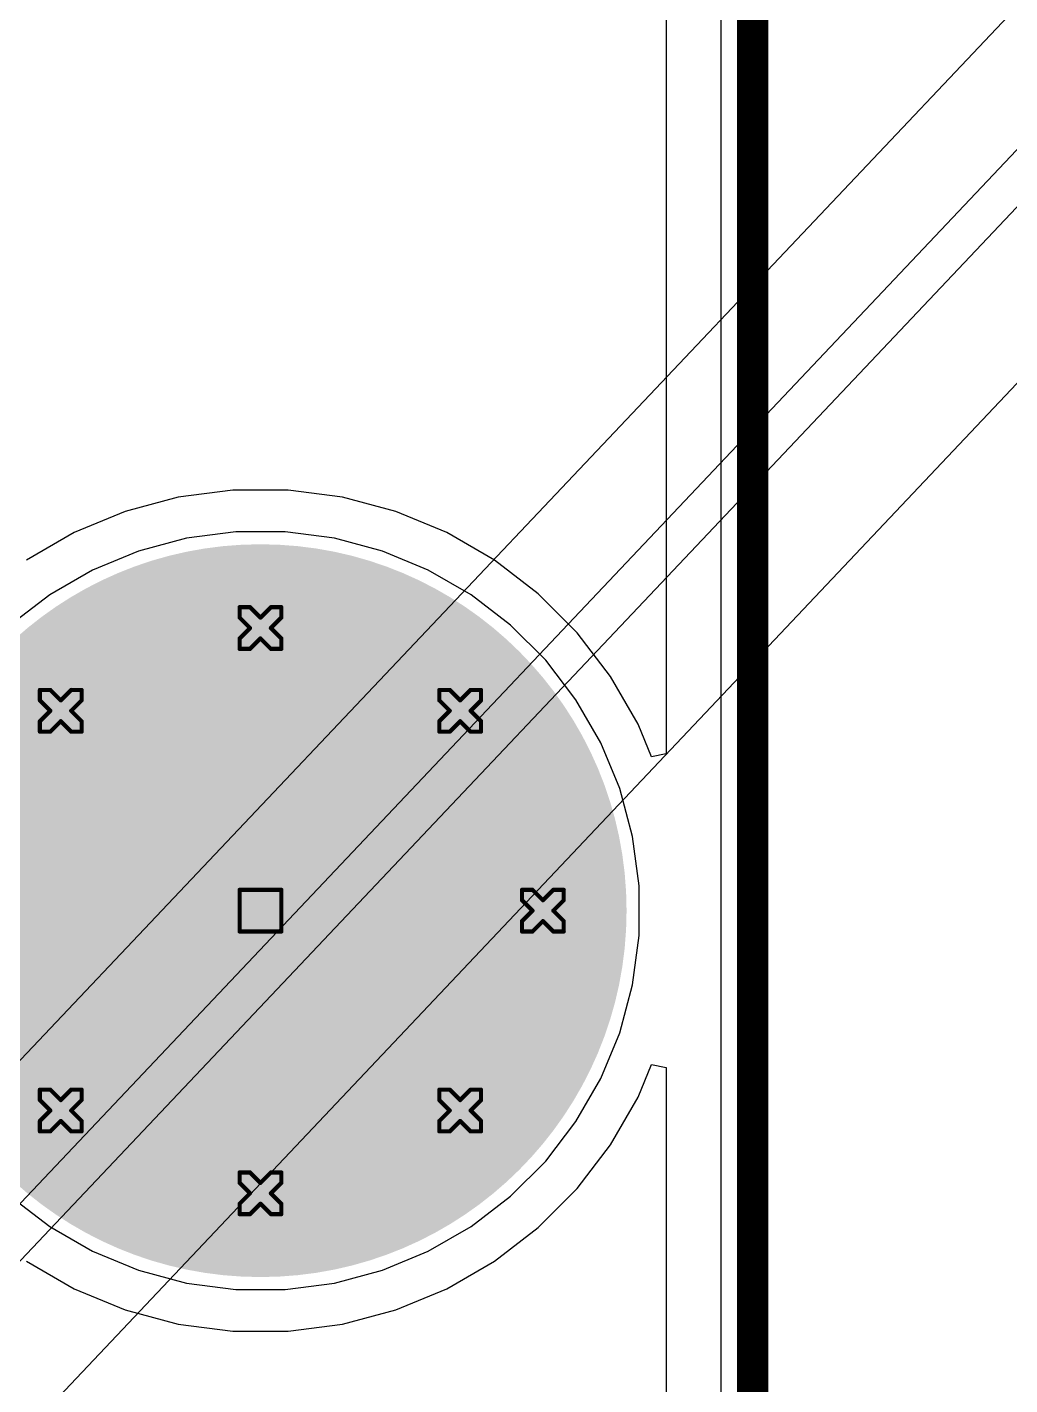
# Model space of a CAD drawing. Header units: inches. Extents: x 0 to 5379, y 0 to 5429.
# Drawn here: x 341.16 to 353.13, y 104.23 to 120.76 of the extents above; entities that cross this region are included whole.
import ezdxf

# ---------------------------------------------------------------- set-up
doc = ezdxf.new("R2010")
doc.units = ezdxf.units.IN
for name, color, linetype in [('Board Outline', 216, 'Continuous'), ('Bottom Layer', 5, 'Continuous'), ('Bottom Solder', 6, 'Continuous'), ('Drill Drawing', 1, 'Continuous'), ('GND01', 16, 'Continuous'), ('GND02', 76, 'Continuous'), ('Multi-Layer', 9, 'Continuous'), ('Pad Holes', 156, 'Continuous'), ('PWR', 156, 'Continuous'), ('SIG 01', 90, 'Continuous'), ('Top Layer', 1, 'Continuous'), ('Top Solder', 216, 'Continuous'), ('Via Holes', 16, 'Continuous')]:
    doc.layers.add(name, color=color, linetype=linetype)

# ---------------------------------------------------------------- blocks, each defined once
blk = doc.blocks.new('13_WQFN_HR__3_2__149')
at = {"layer": 'Top Solder'}
for p in [(-0.423, 1.047), (1.31, 1.075), (1.302, -1.253), (-0.423, -1.678)]:
    blk.add_line(p, (5373.4, -5085.409), dxfattribs=at)

msp = doc.modelspace()

# ---------------------------------------------------------------- hatches: boundary and pattern name
at = {"layer": 'Bottom Layer'}
h = msp.add_hatch(color=5, dxfattribs=at)
edge = h.paths.add_edge_path()
edge.add_arc((344, 110), 4.36, 0, 360)
h = msp.add_hatch(color=5, dxfattribs=at)
edge = h.paths.add_edge_path()
edge.add_arc((344, 113.442), 0.3, 0, 360)
h = msp.add_hatch(color=5, dxfattribs=at)
edge = h.paths.add_edge_path()
edge.add_arc((341.566, 112.434), 0.3, 0, 360)
h = msp.add_hatch(color=5, dxfattribs=at)
edge = h.paths.add_edge_path()
edge.add_arc((346.434, 112.434), 0.3, 0, 360)
h = msp.add_hatch(color=5, dxfattribs=at)
edge = h.paths.add_edge_path()
edge.add_arc((347.442, 110), 0.3, 0, 360)
h = msp.add_hatch(color=5, dxfattribs=at)
edge = h.paths.add_edge_path()
edge.add_arc((341.566, 107.566), 0.3, 0, 360)
h = msp.add_hatch(color=5, dxfattribs=at)
edge = h.paths.add_edge_path()
edge.add_arc((346.434, 107.566), 0.3, 0, 360)
h = msp.add_hatch(color=5, dxfattribs=at)
edge = h.paths.add_edge_path()
edge.add_arc((344, 106.558), 0.3, 0, 360)
at = {"layer": 'Bottom Solder'}
h = msp.add_hatch(color=6, dxfattribs=at)
edge = h.paths.add_edge_path()
edge.add_arc((344, 110), 4.462, 0, 360)
h = msp.add_hatch(color=6, dxfattribs=at)
edge = h.paths.add_edge_path()
edge.add_arc((344, 113.442), 0.402, 0, 360)
h = msp.add_hatch(color=6, dxfattribs=at)
edge = h.paths.add_edge_path()
edge.add_arc((341.566, 112.434), 0.402, 0, 360)
h = msp.add_hatch(color=6, dxfattribs=at)
edge = h.paths.add_edge_path()
edge.add_arc((346.434, 112.434), 0.402, 0, 360)
h = msp.add_hatch(color=6, dxfattribs=at)
edge = h.paths.add_edge_path()
edge.add_arc((347.442, 110), 0.402, 0, 360)
h = msp.add_hatch(color=6, dxfattribs=at)
edge = h.paths.add_edge_path()
edge.add_arc((341.566, 107.566), 0.402, 0, 360)
h = msp.add_hatch(color=6, dxfattribs=at)
edge = h.paths.add_edge_path()
edge.add_arc((346.434, 107.566), 0.402, 0, 360)
h = msp.add_hatch(color=6, dxfattribs=at)
edge = h.paths.add_edge_path()
edge.add_arc((344, 106.558), 0.402, 0, 360)
at = {"layer": 'GND01'}
h = msp.add_hatch(color=16, dxfattribs=at)
edge = h.paths.add_edge_path()
edge.add_arc((344, 110), 4.36, 0, 360)
h = msp.add_hatch(color=16, dxfattribs=at)
edge = h.paths.add_edge_path()
edge.add_arc((344, 113.442), 0.3, 0, 360)
h = msp.add_hatch(color=16, dxfattribs=at)
edge = h.paths.add_edge_path()
edge.add_arc((341.566, 112.434), 0.3, 0, 360)
h = msp.add_hatch(color=16, dxfattribs=at)
edge = h.paths.add_edge_path()
edge.add_arc((346.434, 112.434), 0.3, 0, 360)
h = msp.add_hatch(color=16, dxfattribs=at)
edge = h.paths.add_edge_path()
edge.add_arc((347.442, 110), 0.3, 0, 360)
h = msp.add_hatch(color=16, dxfattribs=at)
edge = h.paths.add_edge_path()
edge.add_arc((341.566, 107.566), 0.3, 0, 360)
h = msp.add_hatch(color=16, dxfattribs=at)
edge = h.paths.add_edge_path()
edge.add_arc((346.434, 107.566), 0.3, 0, 360)
h = msp.add_hatch(color=16, dxfattribs=at)
edge = h.paths.add_edge_path()
edge.add_arc((344, 106.558), 0.3, 0, 360)
at = {"layer": 'GND02'}
h = msp.add_hatch(color=76, dxfattribs=at)
edge = h.paths.add_edge_path()
edge.add_arc((344, 110), 4.36, 0, 360)
h = msp.add_hatch(color=76, dxfattribs=at)
edge = h.paths.add_edge_path()
edge.add_arc((344, 113.442), 0.3, 0, 360)
h = msp.add_hatch(color=76, dxfattribs=at)
edge = h.paths.add_edge_path()
edge.add_arc((341.566, 112.434), 0.3, 0, 360)
h = msp.add_hatch(color=76, dxfattribs=at)
edge = h.paths.add_edge_path()
edge.add_arc((346.434, 112.434), 0.3, 0, 360)
h = msp.add_hatch(color=76, dxfattribs=at)
edge = h.paths.add_edge_path()
edge.add_arc((347.442, 110), 0.3, 0, 360)
h = msp.add_hatch(color=76, dxfattribs=at)
edge = h.paths.add_edge_path()
edge.add_arc((341.566, 107.566), 0.3, 0, 360)
h = msp.add_hatch(color=76, dxfattribs=at)
edge = h.paths.add_edge_path()
edge.add_arc((346.434, 107.566), 0.3, 0, 360)
h = msp.add_hatch(color=76, dxfattribs=at)
edge = h.paths.add_edge_path()
edge.add_arc((344, 106.558), 0.3, 0, 360)
at = {"layer": 'Multi-Layer'}
h = msp.add_hatch(color=9, dxfattribs=at)
edge = h.paths.add_edge_path()
edge.add_arc((344, 110), 4.36, 0, 360)
at = {"layer": 'Pad Holes'}
h = msp.add_hatch(color=7, dxfattribs=at)
edge = h.paths.add_edge_path()
edge.add_arc((344, 110), 2.5, 0, 360)
at = {"layer": 'PWR'}
h = msp.add_hatch(color=156, dxfattribs=at)
edge = h.paths.add_edge_path()
edge.add_arc((344, 110), 4.36, 0, 360)
h = msp.add_hatch(color=156, dxfattribs=at)
edge = h.paths.add_edge_path()
edge.add_arc((344, 113.442), 0.3, 0, 360)
h = msp.add_hatch(color=156, dxfattribs=at)
edge = h.paths.add_edge_path()
edge.add_arc((341.566, 112.434), 0.3, 0, 360)
h = msp.add_hatch(color=156, dxfattribs=at)
edge = h.paths.add_edge_path()
edge.add_arc((346.434, 112.434), 0.3, 0, 360)
h = msp.add_hatch(color=156, dxfattribs=at)
edge = h.paths.add_edge_path()
edge.add_arc((347.442, 110), 0.3, 0, 360)
h = msp.add_hatch(color=156, dxfattribs=at)
edge = h.paths.add_edge_path()
edge.add_arc((341.566, 107.566), 0.3, 0, 360)
h = msp.add_hatch(color=156, dxfattribs=at)
edge = h.paths.add_edge_path()
edge.add_arc((346.434, 107.566), 0.3, 0, 360)
h = msp.add_hatch(color=156, dxfattribs=at)
edge = h.paths.add_edge_path()
edge.add_arc((344, 106.558), 0.3, 0, 360)
at = {"layer": 'SIG 01'}
h = msp.add_hatch(color=90, dxfattribs=at)
edge = h.paths.add_edge_path()
edge.add_arc((344, 110), 4.36, 0, 360)
h = msp.add_hatch(color=90, dxfattribs=at)
edge = h.paths.add_edge_path()
edge.add_arc((344, 113.442), 0.3, 0, 360)
h = msp.add_hatch(color=90, dxfattribs=at)
edge = h.paths.add_edge_path()
edge.add_arc((341.566, 112.434), 0.3, 0, 360)
h = msp.add_hatch(color=90, dxfattribs=at)
edge = h.paths.add_edge_path()
edge.add_arc((346.434, 112.434), 0.3, 0, 360)
h = msp.add_hatch(color=90, dxfattribs=at)
edge = h.paths.add_edge_path()
edge.add_arc((347.442, 110), 0.3, 0, 360)
h = msp.add_hatch(color=90, dxfattribs=at)
edge = h.paths.add_edge_path()
edge.add_arc((341.566, 107.566), 0.3, 0, 360)
h = msp.add_hatch(color=90, dxfattribs=at)
edge = h.paths.add_edge_path()
edge.add_arc((346.434, 107.566), 0.3, 0, 360)
h = msp.add_hatch(color=90, dxfattribs=at)
edge = h.paths.add_edge_path()
edge.add_arc((344, 106.558), 0.3, 0, 360)
at = {"layer": 'Top Layer'}
h = msp.add_hatch(color=1, dxfattribs=at)
edge = h.paths.add_edge_path()
edge.add_arc((344, 110), 4.36, 0, 360)
h = msp.add_hatch(color=1, dxfattribs=at)
edge = h.paths.add_edge_path()
edge.add_arc((344, 113.442), 0.3, 0, 360)
h = msp.add_hatch(color=1, dxfattribs=at)
edge = h.paths.add_edge_path()
edge.add_arc((341.566, 112.434), 0.3, 0, 360)
h = msp.add_hatch(color=1, dxfattribs=at)
edge = h.paths.add_edge_path()
edge.add_arc((346.434, 112.434), 0.3, 0, 360)
h = msp.add_hatch(color=1, dxfattribs=at)
edge = h.paths.add_edge_path()
edge.add_arc((347.442, 110), 0.3, 0, 360)
h = msp.add_hatch(color=1, dxfattribs=at)
edge = h.paths.add_edge_path()
edge.add_arc((341.566, 107.566), 0.3, 0, 360)
h = msp.add_hatch(color=1, dxfattribs=at)
edge = h.paths.add_edge_path()
edge.add_arc((346.434, 107.566), 0.3, 0, 360)
h = msp.add_hatch(color=1, dxfattribs=at)
edge = h.paths.add_edge_path()
edge.add_arc((344, 106.558), 0.3, 0, 360)
at = {"layer": 'Top Solder'}
h = msp.add_hatch(color=216, dxfattribs=at)
edge = h.paths.add_edge_path()
edge.add_arc((344, 110), 4.462, 0, 360)
h = msp.add_hatch(color=216, dxfattribs=at)
edge = h.paths.add_edge_path()
edge.add_arc((344, 113.442), 0.402, 0, 360)
h = msp.add_hatch(color=216, dxfattribs=at)
edge = h.paths.add_edge_path()
edge.add_arc((341.566, 112.434), 0.402, 0, 360)
h = msp.add_hatch(color=216, dxfattribs=at)
edge = h.paths.add_edge_path()
edge.add_arc((346.434, 112.434), 0.402, 0, 360)
h = msp.add_hatch(color=216, dxfattribs=at)
edge = h.paths.add_edge_path()
edge.add_arc((347.442, 110), 0.402, 0, 360)
h = msp.add_hatch(color=216, dxfattribs=at)
edge = h.paths.add_edge_path()
edge.add_arc((341.566, 107.566), 0.402, 0, 360)
h = msp.add_hatch(color=216, dxfattribs=at)
edge = h.paths.add_edge_path()
edge.add_arc((346.434, 107.566), 0.402, 0, 360)
h = msp.add_hatch(color=216, dxfattribs=at)
edge = h.paths.add_edge_path()
edge.add_arc((344, 106.558), 0.402, 0, 360)
at = {"layer": 'Via Holes'}
h = msp.add_hatch(color=7, dxfattribs=at)
edge = h.paths.add_edge_path()
edge.add_arc((344, 113.442), 0.15, 0, 360)
h = msp.add_hatch(color=7, dxfattribs=at)
edge = h.paths.add_edge_path()
edge.add_arc((341.566, 112.434), 0.15, 0, 360)
h = msp.add_hatch(color=7, dxfattribs=at)
edge = h.paths.add_edge_path()
edge.add_arc((346.434, 112.434), 0.15, 0, 360)
h = msp.add_hatch(color=7, dxfattribs=at)
edge = h.paths.add_edge_path()
edge.add_arc((347.442, 110), 0.15, 0, 360)
h = msp.add_hatch(color=7, dxfattribs=at)
edge = h.paths.add_edge_path()
edge.add_arc((341.566, 107.566), 0.15, 0, 360)
h = msp.add_hatch(color=7, dxfattribs=at)
edge = h.paths.add_edge_path()
edge.add_arc((346.434, 107.566), 0.15, 0, 360)
h = msp.add_hatch(color=7, dxfattribs=at)
edge = h.paths.add_edge_path()
edge.add_arc((344, 106.558), 0.15, 0, 360)

# ---------------------------------------------------------------- linework, layer by layer
at = {"layer": 'Board Outline'}
msp.add_lwpolyline([(350, 0, 0.381, 0.381, 0), (350, 220, 0.381, 0.381, 0)], format="xyseb", dxfattribs=at)
at = {"layer": 'Bottom Layer'}
for p, q in [((348.945, 208.562), (348.945, 111.91)), ((343.664, 115.122), (342.999, 115.034)), ((344.336, 115.122), (343.664, 115.122)), ((345.001, 115.034), (344.336, 115.122)), ((342.999, 115.034), (342.35, 114.861)), ((345.65, 114.861), (345.001, 115.034)), ((342.35, 114.861), (341.73, 114.604)), ((346.27, 114.604), (345.65, 114.861)), ((341.73, 114.604), (341.148, 114.268)), ((346.852, 114.268), (346.27, 114.604)), ((347.384, 113.859), (346.852, 114.268)), ((347.859, 113.384), (347.384, 113.859)), ((348.268, 112.852), (347.859, 113.384)), ((348.604, 112.27), (348.268, 112.852)), ((348.767, 111.875), (348.604, 112.27)), ((348.945, 111.91), (348.767, 111.875)), ((348.604, 107.73), (348.767, 108.125)), ((348.767, 108.125), (348.945, 108.09)), ((348.945, 108.09), (348.945, 63.6)), ((348.268, 107.148), (348.604, 107.73)), ((347.859, 106.616), (348.268, 107.148)), ((347.384, 106.141), (347.859, 106.616)), ((346.852, 105.732), (347.384, 106.141)), ((341.148, 105.732), (341.73, 105.396)), ((346.27, 105.396), (346.852, 105.732)), ((341.73, 105.396), (342.35, 105.139)), ((345.65, 105.139), (346.27, 105.396)), ((342.35, 105.139), (342.999, 104.966)), ((345.001, 104.966), (345.65, 105.139)), ((342.999, 104.966), (343.664, 104.878)), ((343.664, 104.878), (344.336, 104.878)), ((344.336, 104.878), (345.001, 104.966))]:
    msp.add_line(p, q, dxfattribs=at)
at = {"layer": 'Drill Drawing'}
for points in [[(343.746, 113.569, 0.0508, 0.0508, 0), (343.746, 113.696, 0.0508, 0.0508, 0)], [(343.746, 113.696, 0.0508, 0.0508, 0), (343.873, 113.696, 0.0508, 0.0508, 0)], [(343.746, 113.569, 0.0508, 0.0508, 0), (343.873, 113.442, 0.0508, 0.0508, 0)], [(343.873, 113.696, 0.0508, 0.0508, 0), (344, 113.569, 0.0508, 0.0508, 0)], [(344, 113.569, 0.0508, 0.0508, 0), (344.127, 113.696, 0.0508, 0.0508, 0)], [(344.127, 113.696, 0.0508, 0.0508, 0), (344.254, 113.696, 0.0508, 0.0508, 0)], [(344.127, 113.442, 0.0508, 0.0508, 0), (344.254, 113.569, 0.0508, 0.0508, 0)], [(344.254, 113.569, 0.0508, 0.0508, 0), (344.254, 113.696, 0.0508, 0.0508, 0)], [(343.746, 113.315, 0.0508, 0.0508, 0), (343.873, 113.442, 0.0508, 0.0508, 0)], [(344.127, 113.442, 0.0508, 0.0508, 0), (344.254, 113.315, 0.0508, 0.0508, 0)], [(343.746, 113.188, 0.0508, 0.0508, 0), (343.746, 113.315, 0.0508, 0.0508, 0)], [(343.873, 113.188, 0.0508, 0.0508, 0), (344, 113.315, 0.0508, 0.0508, 0)], [(344, 113.315, 0.0508, 0.0508, 0), (344.127, 113.188, 0.0508, 0.0508, 0)], [(344.254, 113.188, 0.0508, 0.0508, 0), (344.254, 113.315, 0.0508, 0.0508, 0)], [(343.746, 113.188, 0.0508, 0.0508, 0), (343.873, 113.188, 0.0508, 0.0508, 0)], [(344.127, 113.188, 0.0508, 0.0508, 0), (344.254, 113.188, 0.0508, 0.0508, 0)], [(341.312, 112.561, 0.0508, 0.0508, 0), (341.312, 112.688, 0.0508, 0.0508, 0)], [(341.312, 112.688, 0.0508, 0.0508, 0), (341.439, 112.688, 0.0508, 0.0508, 0)], [(341.439, 112.688, 0.0508, 0.0508, 0), (341.566, 112.561, 0.0508, 0.0508, 0)], [(341.566, 112.561, 0.0508, 0.0508, 0), (341.693, 112.688, 0.0508, 0.0508, 0)], [(341.693, 112.688, 0.0508, 0.0508, 0), (341.82, 112.688, 0.0508, 0.0508, 0)], [(341.82, 112.561, 0.0508, 0.0508, 0), (341.82, 112.688, 0.0508, 0.0508, 0)], [(346.18, 112.561, 0.0508, 0.0508, 0), (346.18, 112.688, 0.0508, 0.0508, 0)], [(346.18, 112.688, 0.0508, 0.0508, 0), (346.307, 112.688, 0.0508, 0.0508, 0)], [(346.307, 112.688, 0.0508, 0.0508, 0), (346.434, 112.561, 0.0508, 0.0508, 0)], [(346.434, 112.561, 0.0508, 0.0508, 0), (346.561, 112.688, 0.0508, 0.0508, 0)], [(346.561, 112.688, 0.0508, 0.0508, 0), (346.688, 112.688, 0.0508, 0.0508, 0)], [(346.688, 112.561, 0.0508, 0.0508, 0), (346.688, 112.688, 0.0508, 0.0508, 0)], [(341.312, 112.561, 0.0508, 0.0508, 0), (341.439, 112.434, 0.0508, 0.0508, 0)], [(341.312, 112.307, 0.0508, 0.0508, 0), (341.439, 112.434, 0.0508, 0.0508, 0)], [(341.693, 112.434, 0.0508, 0.0508, 0), (341.82, 112.561, 0.0508, 0.0508, 0)], [(341.693, 112.434, 0.0508, 0.0508, 0), (341.82, 112.307, 0.0508, 0.0508, 0)], [(346.18, 112.561, 0.0508, 0.0508, 0), (346.307, 112.434, 0.0508, 0.0508, 0)], [(346.18, 112.307, 0.0508, 0.0508, 0), (346.307, 112.434, 0.0508, 0.0508, 0)], [(346.561, 112.434, 0.0508, 0.0508, 0), (346.688, 112.561, 0.0508, 0.0508, 0)], [(346.561, 112.434, 0.0508, 0.0508, 0), (346.688, 112.307, 0.0508, 0.0508, 0)], [(341.312, 112.18, 0.0508, 0.0508, 0), (341.312, 112.307, 0.0508, 0.0508, 0)], [(341.439, 112.18, 0.0508, 0.0508, 0), (341.566, 112.307, 0.0508, 0.0508, 0)], [(341.566, 112.307, 0.0508, 0.0508, 0), (341.693, 112.18, 0.0508, 0.0508, 0)], [(341.82, 112.18, 0.0508, 0.0508, 0), (341.82, 112.307, 0.0508, 0.0508, 0)], [(346.18, 112.18, 0.0508, 0.0508, 0), (346.18, 112.307, 0.0508, 0.0508, 0)], [(346.307, 112.18, 0.0508, 0.0508, 0), (346.434, 112.307, 0.0508, 0.0508, 0)], [(346.434, 112.307, 0.0508, 0.0508, 0), (346.561, 112.18, 0.0508, 0.0508, 0)], [(346.688, 112.18, 0.0508, 0.0508, 0), (346.688, 112.307, 0.0508, 0.0508, 0)], [(341.312, 112.18, 0.0508, 0.0508, 0), (341.439, 112.18, 0.0508, 0.0508, 0)], [(341.693, 112.18, 0.0508, 0.0508, 0), (341.82, 112.18, 0.0508, 0.0508, 0)], [(346.18, 112.18, 0.0508, 0.0508, 0), (346.307, 112.18, 0.0508, 0.0508, 0)], [(346.561, 112.18, 0.0508, 0.0508, 0), (346.688, 112.18, 0.0508, 0.0508, 0)], [(343.746, 110.254, 0.0508, 0.0508, 0), (344.254, 110.254, 0.0508, 0.0508, 0)], [(343.746, 109.746, 0.0508, 0.0508, 0), (343.746, 110.254, 0.0508, 0.0508, 0)], [(344.254, 109.746, 0.0508, 0.0508, 0), (344.254, 110.254, 0.0508, 0.0508, 0)], [(347.188, 110.127, 0.0508, 0.0508, 0), (347.188, 110.254, 0.0508, 0.0508, 0)], [(347.188, 110.254, 0.0508, 0.0508, 0), (347.315, 110.254, 0.0508, 0.0508, 0)], [(347.188, 110.127, 0.0508, 0.0508, 0), (347.315, 110, 0.0508, 0.0508, 0)], [(347.315, 110.254, 0.0508, 0.0508, 0), (347.442, 110.127, 0.0508, 0.0508, 0)], [(347.442, 110.127, 0.0508, 0.0508, 0), (347.569, 110.254, 0.0508, 0.0508, 0)], [(347.569, 110.254, 0.0508, 0.0508, 0), (347.696, 110.254, 0.0508, 0.0508, 0)], [(347.569, 110, 0.0508, 0.0508, 0), (347.696, 110.127, 0.0508, 0.0508, 0)], [(347.696, 110.127, 0.0508, 0.0508, 0), (347.696, 110.254, 0.0508, 0.0508, 0)], [(347.188, 109.873, 0.0508, 0.0508, 0), (347.315, 110, 0.0508, 0.0508, 0)], [(347.569, 110, 0.0508, 0.0508, 0), (347.696, 109.873, 0.0508, 0.0508, 0)], [(347.188, 109.746, 0.0508, 0.0508, 0), (347.188, 109.873, 0.0508, 0.0508, 0)], [(347.315, 109.746, 0.0508, 0.0508, 0), (347.442, 109.873, 0.0508, 0.0508, 0)], [(347.442, 109.873, 0.0508, 0.0508, 0), (347.569, 109.746, 0.0508, 0.0508, 0)], [(347.696, 109.746, 0.0508, 0.0508, 0), (347.696, 109.873, 0.0508, 0.0508, 0)], [(343.746, 109.746, 0.0508, 0.0508, 0), (344.254, 109.746, 0.0508, 0.0508, 0)], [(347.188, 109.746, 0.0508, 0.0508, 0), (347.315, 109.746, 0.0508, 0.0508, 0)], [(347.569, 109.746, 0.0508, 0.0508, 0), (347.696, 109.746, 0.0508, 0.0508, 0)], [(341.312, 107.693, 0.0508, 0.0508, 0), (341.312, 107.82, 0.0508, 0.0508, 0)], [(341.312, 107.82, 0.0508, 0.0508, 0), (341.439, 107.82, 0.0508, 0.0508, 0)], [(341.439, 107.82, 0.0508, 0.0508, 0), (341.566, 107.693, 0.0508, 0.0508, 0)], [(341.566, 107.693, 0.0508, 0.0508, 0), (341.693, 107.82, 0.0508, 0.0508, 0)], [(341.693, 107.82, 0.0508, 0.0508, 0), (341.82, 107.82, 0.0508, 0.0508, 0)], [(341.82, 107.693, 0.0508, 0.0508, 0), (341.82, 107.82, 0.0508, 0.0508, 0)], [(346.18, 107.693, 0.0508, 0.0508, 0), (346.18, 107.82, 0.0508, 0.0508, 0)], [(346.18, 107.82, 0.0508, 0.0508, 0), (346.307, 107.82, 0.0508, 0.0508, 0)], [(346.307, 107.82, 0.0508, 0.0508, 0), (346.434, 107.693, 0.0508, 0.0508, 0)], [(346.434, 107.693, 0.0508, 0.0508, 0), (346.561, 107.82, 0.0508, 0.0508, 0)], [(346.561, 107.82, 0.0508, 0.0508, 0), (346.688, 107.82, 0.0508, 0.0508, 0)], [(346.688, 107.693, 0.0508, 0.0508, 0), (346.688, 107.82, 0.0508, 0.0508, 0)], [(341.312, 107.693, 0.0508, 0.0508, 0), (341.439, 107.566, 0.0508, 0.0508, 0)], [(341.693, 107.566, 0.0508, 0.0508, 0), (341.82, 107.693, 0.0508, 0.0508, 0)], [(346.18, 107.693, 0.0508, 0.0508, 0), (346.307, 107.566, 0.0508, 0.0508, 0)], [(346.561, 107.566, 0.0508, 0.0508, 0), (346.688, 107.693, 0.0508, 0.0508, 0)], [(341.312, 107.439, 0.0508, 0.0508, 0), (341.439, 107.566, 0.0508, 0.0508, 0)], [(341.693, 107.566, 0.0508, 0.0508, 0), (341.82, 107.439, 0.0508, 0.0508, 0)], [(346.18, 107.439, 0.0508, 0.0508, 0), (346.307, 107.566, 0.0508, 0.0508, 0)], [(346.561, 107.566, 0.0508, 0.0508, 0), (346.688, 107.439, 0.0508, 0.0508, 0)], [(341.312, 107.312, 0.0508, 0.0508, 0), (341.312, 107.439, 0.0508, 0.0508, 0)], [(341.312, 107.312, 0.0508, 0.0508, 0), (341.439, 107.312, 0.0508, 0.0508, 0)], [(341.439, 107.312, 0.0508, 0.0508, 0), (341.566, 107.439, 0.0508, 0.0508, 0)], [(341.566, 107.439, 0.0508, 0.0508, 0), (341.693, 107.312, 0.0508, 0.0508, 0)], [(341.693, 107.312, 0.0508, 0.0508, 0), (341.82, 107.312, 0.0508, 0.0508, 0)], [(341.82, 107.312, 0.0508, 0.0508, 0), (341.82, 107.439, 0.0508, 0.0508, 0)], [(346.18, 107.312, 0.0508, 0.0508, 0), (346.18, 107.439, 0.0508, 0.0508, 0)], [(346.18, 107.312, 0.0508, 0.0508, 0), (346.307, 107.312, 0.0508, 0.0508, 0)], [(346.307, 107.312, 0.0508, 0.0508, 0), (346.434, 107.439, 0.0508, 0.0508, 0)], [(346.434, 107.439, 0.0508, 0.0508, 0), (346.561, 107.312, 0.0508, 0.0508, 0)], [(346.561, 107.312, 0.0508, 0.0508, 0), (346.688, 107.312, 0.0508, 0.0508, 0)], [(346.688, 107.312, 0.0508, 0.0508, 0), (346.688, 107.439, 0.0508, 0.0508, 0)], [(343.746, 106.685, 0.0508, 0.0508, 0), (343.746, 106.812, 0.0508, 0.0508, 0)], [(343.746, 106.812, 0.0508, 0.0508, 0), (343.873, 106.812, 0.0508, 0.0508, 0)], [(343.873, 106.812, 0.0508, 0.0508, 0), (344, 106.685, 0.0508, 0.0508, 0)], [(344, 106.685, 0.0508, 0.0508, 0), (344.127, 106.812, 0.0508, 0.0508, 0)], [(344.127, 106.812, 0.0508, 0.0508, 0), (344.254, 106.812, 0.0508, 0.0508, 0)], [(344.254, 106.685, 0.0508, 0.0508, 0), (344.254, 106.812, 0.0508, 0.0508, 0)], [(343.746, 106.685, 0.0508, 0.0508, 0), (343.873, 106.558, 0.0508, 0.0508, 0)], [(344.127, 106.558, 0.0508, 0.0508, 0), (344.254, 106.685, 0.0508, 0.0508, 0)], [(343.746, 106.431, 0.0508, 0.0508, 0), (343.873, 106.558, 0.0508, 0.0508, 0)], [(344.127, 106.558, 0.0508, 0.0508, 0), (344.254, 106.431, 0.0508, 0.0508, 0)], [(343.746, 106.304, 0.0508, 0.0508, 0), (343.746, 106.431, 0.0508, 0.0508, 0)], [(343.746, 106.304, 0.0508, 0.0508, 0), (343.873, 106.304, 0.0508, 0.0508, 0)], [(343.873, 106.304, 0.0508, 0.0508, 0), (344, 106.431, 0.0508, 0.0508, 0)], [(344, 106.431, 0.0508, 0.0508, 0), (344.127, 106.304, 0.0508, 0.0508, 0)], [(344.127, 106.304, 0.0508, 0.0508, 0), (344.254, 106.304, 0.0508, 0.0508, 0)], [(344.254, 106.304, 0.0508, 0.0508, 0), (344.254, 106.431, 0.0508, 0.0508, 0)]]:
    msp.add_lwpolyline(points, format="xyseb", dxfattribs=at)
for points in [[(343.733, 113.696, 0.0254, 0.0254, 1), (343.759, 113.696, 0.0254, 0.0254, 1)], [(343.733, 113.696, 0.0254, 0.0254, 1), (343.759, 113.696, 0.0254, 0.0254, 1)], [(343.733, 113.569, 0.0254, 0.0254, 1), (343.759, 113.569, 0.0254, 0.0254, 1)], [(343.733, 113.569, 0.0254, 0.0254, 1), (343.759, 113.569, 0.0254, 0.0254, 1)], [(343.86, 113.696, 0.0254, 0.0254, 1), (343.886, 113.696, 0.0254, 0.0254, 1)], [(343.86, 113.696, 0.0254, 0.0254, 1), (343.886, 113.696, 0.0254, 0.0254, 1)], [(343.987, 113.569, 0.0254, 0.0254, 1), (344.013, 113.569, 0.0254, 0.0254, 1)], [(343.987, 113.569, 0.0254, 0.0254, 1), (344.013, 113.569, 0.0254, 0.0254, 1)], [(344.114, 113.696, 0.0254, 0.0254, 1), (344.14, 113.696, 0.0254, 0.0254, 1)], [(344.114, 113.696, 0.0254, 0.0254, 1), (344.14, 113.696, 0.0254, 0.0254, 1)], [(344.241, 113.696, 0.0254, 0.0254, 1), (344.267, 113.696, 0.0254, 0.0254, 1)], [(344.241, 113.696, 0.0254, 0.0254, 1), (344.267, 113.696, 0.0254, 0.0254, 1)], [(344.241, 113.569, 0.0254, 0.0254, 1), (344.267, 113.569, 0.0254, 0.0254, 1)], [(344.241, 113.569, 0.0254, 0.0254, 1), (344.267, 113.569, 0.0254, 0.0254, 1)], [(343.86, 113.442, 0.0254, 0.0254, 1), (343.886, 113.442, 0.0254, 0.0254, 1)], [(343.86, 113.442, 0.0254, 0.0254, 1), (343.886, 113.442, 0.0254, 0.0254, 1)], [(344.114, 113.442, 0.0254, 0.0254, 1), (344.14, 113.442, 0.0254, 0.0254, 1)], [(344.114, 113.442, 0.0254, 0.0254, 1), (344.14, 113.442, 0.0254, 0.0254, 1)], [(343.733, 113.315, 0.0254, 0.0254, 1), (343.759, 113.315, 0.0254, 0.0254, 1)], [(343.733, 113.315, 0.0254, 0.0254, 1), (343.759, 113.315, 0.0254, 0.0254, 1)], [(343.987, 113.315, 0.0254, 0.0254, 1), (344.013, 113.315, 0.0254, 0.0254, 1)], [(343.987, 113.315, 0.0254, 0.0254, 1), (344.013, 113.315, 0.0254, 0.0254, 1)], [(344.241, 113.315, 0.0254, 0.0254, 1), (344.267, 113.315, 0.0254, 0.0254, 1)], [(344.241, 113.315, 0.0254, 0.0254, 1), (344.267, 113.315, 0.0254, 0.0254, 1)], [(343.733, 113.188, 0.0254, 0.0254, 1), (343.759, 113.188, 0.0254, 0.0254, 1)], [(343.733, 113.188, 0.0254, 0.0254, 1), (343.759, 113.188, 0.0254, 0.0254, 1)], [(343.86, 113.188, 0.0254, 0.0254, 1), (343.886, 113.188, 0.0254, 0.0254, 1)], [(343.86, 113.188, 0.0254, 0.0254, 1), (343.886, 113.188, 0.0254, 0.0254, 1)], [(344.114, 113.188, 0.0254, 0.0254, 1), (344.14, 113.188, 0.0254, 0.0254, 1)], [(344.114, 113.188, 0.0254, 0.0254, 1), (344.14, 113.188, 0.0254, 0.0254, 1)], [(344.241, 113.188, 0.0254, 0.0254, 1), (344.267, 113.188, 0.0254, 0.0254, 1)], [(344.241, 113.188, 0.0254, 0.0254, 1), (344.267, 113.188, 0.0254, 0.0254, 1)], [(341.299, 112.688, 0.0254, 0.0254, 1), (341.325, 112.688, 0.0254, 0.0254, 1)], [(341.299, 112.688, 0.0254, 0.0254, 1), (341.325, 112.688, 0.0254, 0.0254, 1)], [(341.426, 112.688, 0.0254, 0.0254, 1), (341.452, 112.688, 0.0254, 0.0254, 1)], [(341.426, 112.688, 0.0254, 0.0254, 1), (341.452, 112.688, 0.0254, 0.0254, 1)], [(341.68, 112.688, 0.0254, 0.0254, 1), (341.706, 112.688, 0.0254, 0.0254, 1)], [(341.68, 112.688, 0.0254, 0.0254, 1), (341.706, 112.688, 0.0254, 0.0254, 1)], [(341.807, 112.688, 0.0254, 0.0254, 1), (341.833, 112.688, 0.0254, 0.0254, 1)], [(341.807, 112.688, 0.0254, 0.0254, 1), (341.833, 112.688, 0.0254, 0.0254, 1)], [(346.167, 112.688, 0.0254, 0.0254, 1), (346.193, 112.688, 0.0254, 0.0254, 1)], [(346.167, 112.688, 0.0254, 0.0254, 1), (346.193, 112.688, 0.0254, 0.0254, 1)], [(346.294, 112.688, 0.0254, 0.0254, 1), (346.32, 112.688, 0.0254, 0.0254, 1)], [(346.294, 112.688, 0.0254, 0.0254, 1), (346.32, 112.688, 0.0254, 0.0254, 1)], [(346.548, 112.688, 0.0254, 0.0254, 1), (346.574, 112.688, 0.0254, 0.0254, 1)], [(346.548, 112.688, 0.0254, 0.0254, 1), (346.574, 112.688, 0.0254, 0.0254, 1)], [(346.675, 112.688, 0.0254, 0.0254, 1), (346.701, 112.688, 0.0254, 0.0254, 1)], [(346.675, 112.688, 0.0254, 0.0254, 1), (346.701, 112.688, 0.0254, 0.0254, 1)], [(341.299, 112.561, 0.0254, 0.0254, 1), (341.325, 112.561, 0.0254, 0.0254, 1)], [(341.299, 112.561, 0.0254, 0.0254, 1), (341.325, 112.561, 0.0254, 0.0254, 1)], [(341.426, 112.434, 0.0254, 0.0254, 1), (341.452, 112.434, 0.0254, 0.0254, 1)], [(341.426, 112.434, 0.0254, 0.0254, 1), (341.452, 112.434, 0.0254, 0.0254, 1)], [(341.553, 112.561, 0.0254, 0.0254, 1), (341.579, 112.561, 0.0254, 0.0254, 1)], [(341.553, 112.561, 0.0254, 0.0254, 1), (341.579, 112.561, 0.0254, 0.0254, 1)], [(341.68, 112.434, 0.0254, 0.0254, 1), (341.706, 112.434, 0.0254, 0.0254, 1)], [(341.68, 112.434, 0.0254, 0.0254, 1), (341.706, 112.434, 0.0254, 0.0254, 1)], [(341.807, 112.561, 0.0254, 0.0254, 1), (341.833, 112.561, 0.0254, 0.0254, 1)], [(341.807, 112.561, 0.0254, 0.0254, 1), (341.833, 112.561, 0.0254, 0.0254, 1)], [(346.167, 112.561, 0.0254, 0.0254, 1), (346.193, 112.561, 0.0254, 0.0254, 1)], [(346.167, 112.561, 0.0254, 0.0254, 1), (346.193, 112.561, 0.0254, 0.0254, 1)], [(346.294, 112.434, 0.0254, 0.0254, 1), (346.32, 112.434, 0.0254, 0.0254, 1)], [(346.294, 112.434, 0.0254, 0.0254, 1), (346.32, 112.434, 0.0254, 0.0254, 1)], [(346.421, 112.561, 0.0254, 0.0254, 1), (346.447, 112.561, 0.0254, 0.0254, 1)], [(346.421, 112.561, 0.0254, 0.0254, 1), (346.447, 112.561, 0.0254, 0.0254, 1)], [(346.548, 112.434, 0.0254, 0.0254, 1), (346.574, 112.434, 0.0254, 0.0254, 1)], [(346.548, 112.434, 0.0254, 0.0254, 1), (346.574, 112.434, 0.0254, 0.0254, 1)], [(346.675, 112.561, 0.0254, 0.0254, 1), (346.701, 112.561, 0.0254, 0.0254, 1)], [(346.675, 112.561, 0.0254, 0.0254, 1), (346.701, 112.561, 0.0254, 0.0254, 1)], [(341.299, 112.307, 0.0254, 0.0254, 1), (341.325, 112.307, 0.0254, 0.0254, 1)], [(341.299, 112.307, 0.0254, 0.0254, 1), (341.325, 112.307, 0.0254, 0.0254, 1)], [(341.553, 112.307, 0.0254, 0.0254, 1), (341.579, 112.307, 0.0254, 0.0254, 1)], [(341.553, 112.307, 0.0254, 0.0254, 1), (341.579, 112.307, 0.0254, 0.0254, 1)], [(341.807, 112.307, 0.0254, 0.0254, 1), (341.833, 112.307, 0.0254, 0.0254, 1)], [(341.807, 112.307, 0.0254, 0.0254, 1), (341.833, 112.307, 0.0254, 0.0254, 1)], [(346.167, 112.307, 0.0254, 0.0254, 1), (346.193, 112.307, 0.0254, 0.0254, 1)], [(346.167, 112.307, 0.0254, 0.0254, 1), (346.193, 112.307, 0.0254, 0.0254, 1)], [(346.421, 112.307, 0.0254, 0.0254, 1), (346.447, 112.307, 0.0254, 0.0254, 1)], [(346.421, 112.307, 0.0254, 0.0254, 1), (346.447, 112.307, 0.0254, 0.0254, 1)], [(346.675, 112.307, 0.0254, 0.0254, 1), (346.701, 112.307, 0.0254, 0.0254, 1)], [(346.675, 112.307, 0.0254, 0.0254, 1), (346.701, 112.307, 0.0254, 0.0254, 1)], [(341.299, 112.18, 0.0254, 0.0254, 1), (341.325, 112.18, 0.0254, 0.0254, 1)], [(341.299, 112.18, 0.0254, 0.0254, 1), (341.325, 112.18, 0.0254, 0.0254, 1)], [(341.426, 112.18, 0.0254, 0.0254, 1), (341.452, 112.18, 0.0254, 0.0254, 1)], [(341.426, 112.18, 0.0254, 0.0254, 1), (341.452, 112.18, 0.0254, 0.0254, 1)], [(341.68, 112.18, 0.0254, 0.0254, 1), (341.706, 112.18, 0.0254, 0.0254, 1)], [(341.68, 112.18, 0.0254, 0.0254, 1), (341.706, 112.18, 0.0254, 0.0254, 1)], [(341.807, 112.18, 0.0254, 0.0254, 1), (341.833, 112.18, 0.0254, 0.0254, 1)], [(341.807, 112.18, 0.0254, 0.0254, 1), (341.833, 112.18, 0.0254, 0.0254, 1)], [(346.167, 112.18, 0.0254, 0.0254, 1), (346.193, 112.18, 0.0254, 0.0254, 1)], [(346.167, 112.18, 0.0254, 0.0254, 1), (346.193, 112.18, 0.0254, 0.0254, 1)], [(346.294, 112.18, 0.0254, 0.0254, 1), (346.32, 112.18, 0.0254, 0.0254, 1)], [(346.294, 112.18, 0.0254, 0.0254, 1), (346.32, 112.18, 0.0254, 0.0254, 1)], [(346.548, 112.18, 0.0254, 0.0254, 1), (346.574, 112.18, 0.0254, 0.0254, 1)], [(346.548, 112.18, 0.0254, 0.0254, 1), (346.574, 112.18, 0.0254, 0.0254, 1)], [(346.675, 112.18, 0.0254, 0.0254, 1), (346.701, 112.18, 0.0254, 0.0254, 1)], [(346.675, 112.18, 0.0254, 0.0254, 1), (346.701, 112.18, 0.0254, 0.0254, 1)], [(343.733, 110.254, 0.0254, 0.0254, 1), (343.759, 110.254, 0.0254, 0.0254, 1)], [(343.733, 110.254, 0.0254, 0.0254, 1), (343.759, 110.254, 0.0254, 0.0254, 1)], [(344.241, 110.254, 0.0254, 0.0254, 1), (344.267, 110.254, 0.0254, 0.0254, 1)], [(344.241, 110.254, 0.0254, 0.0254, 1), (344.267, 110.254, 0.0254, 0.0254, 1)], [(347.175, 110.254, 0.0254, 0.0254, 1), (347.201, 110.254, 0.0254, 0.0254, 1)], [(347.175, 110.254, 0.0254, 0.0254, 1), (347.201, 110.254, 0.0254, 0.0254, 1)], [(347.175, 110.127, 0.0254, 0.0254, 1), (347.201, 110.127, 0.0254, 0.0254, 1)], [(347.175, 110.127, 0.0254, 0.0254, 1), (347.201, 110.127, 0.0254, 0.0254, 1)], [(347.302, 110.254, 0.0254, 0.0254, 1), (347.328, 110.254, 0.0254, 0.0254, 1)], [(347.302, 110.254, 0.0254, 0.0254, 1), (347.328, 110.254, 0.0254, 0.0254, 1)], [(347.429, 110.127, 0.0254, 0.0254, 1), (347.455, 110.127, 0.0254, 0.0254, 1)], [(347.429, 110.127, 0.0254, 0.0254, 1), (347.455, 110.127, 0.0254, 0.0254, 1)], [(347.556, 110.254, 0.0254, 0.0254, 1), (347.582, 110.254, 0.0254, 0.0254, 1)], [(347.556, 110.254, 0.0254, 0.0254, 1), (347.582, 110.254, 0.0254, 0.0254, 1)], [(347.683, 110.254, 0.0254, 0.0254, 1), (347.709, 110.254, 0.0254, 0.0254, 1)], [(347.683, 110.254, 0.0254, 0.0254, 1), (347.709, 110.254, 0.0254, 0.0254, 1)], [(347.683, 110.127, 0.0254, 0.0254, 1), (347.709, 110.127, 0.0254, 0.0254, 1)], [(347.683, 110.127, 0.0254, 0.0254, 1), (347.709, 110.127, 0.0254, 0.0254, 1)], [(347.302, 110, 0.0254, 0.0254, 1), (347.328, 110, 0.0254, 0.0254, 1)], [(347.302, 110, 0.0254, 0.0254, 1), (347.328, 110, 0.0254, 0.0254, 1)], [(347.556, 110, 0.0254, 0.0254, 1), (347.582, 110, 0.0254, 0.0254, 1)], [(347.556, 110, 0.0254, 0.0254, 1), (347.582, 110, 0.0254, 0.0254, 1)], [(347.175, 109.873, 0.0254, 0.0254, 1), (347.201, 109.873, 0.0254, 0.0254, 1)], [(347.175, 109.873, 0.0254, 0.0254, 1), (347.201, 109.873, 0.0254, 0.0254, 1)], [(347.429, 109.873, 0.0254, 0.0254, 1), (347.455, 109.873, 0.0254, 0.0254, 1)], [(347.429, 109.873, 0.0254, 0.0254, 1), (347.455, 109.873, 0.0254, 0.0254, 1)], [(347.683, 109.873, 0.0254, 0.0254, 1), (347.709, 109.873, 0.0254, 0.0254, 1)], [(347.683, 109.873, 0.0254, 0.0254, 1), (347.709, 109.873, 0.0254, 0.0254, 1)], [(343.733, 109.746, 0.0254, 0.0254, 1), (343.759, 109.746, 0.0254, 0.0254, 1)], [(343.733, 109.746, 0.0254, 0.0254, 1), (343.759, 109.746, 0.0254, 0.0254, 1)], [(344.241, 109.746, 0.0254, 0.0254, 1), (344.267, 109.746, 0.0254, 0.0254, 1)], [(344.241, 109.746, 0.0254, 0.0254, 1), (344.267, 109.746, 0.0254, 0.0254, 1)], [(347.175, 109.746, 0.0254, 0.0254, 1), (347.201, 109.746, 0.0254, 0.0254, 1)], [(347.175, 109.746, 0.0254, 0.0254, 1), (347.201, 109.746, 0.0254, 0.0254, 1)], [(347.302, 109.746, 0.0254, 0.0254, 1), (347.328, 109.746, 0.0254, 0.0254, 1)], [(347.302, 109.746, 0.0254, 0.0254, 1), (347.328, 109.746, 0.0254, 0.0254, 1)], [(347.556, 109.746, 0.0254, 0.0254, 1), (347.582, 109.746, 0.0254, 0.0254, 1)], [(347.556, 109.746, 0.0254, 0.0254, 1), (347.582, 109.746, 0.0254, 0.0254, 1)], [(347.683, 109.746, 0.0254, 0.0254, 1), (347.709, 109.746, 0.0254, 0.0254, 1)], [(347.683, 109.746, 0.0254, 0.0254, 1), (347.709, 109.746, 0.0254, 0.0254, 1)], [(341.299, 107.82, 0.0254, 0.0254, 1), (341.325, 107.82, 0.0254, 0.0254, 1)], [(341.299, 107.82, 0.0254, 0.0254, 1), (341.325, 107.82, 0.0254, 0.0254, 1)], [(341.426, 107.82, 0.0254, 0.0254, 1), (341.452, 107.82, 0.0254, 0.0254, 1)], [(341.426, 107.82, 0.0254, 0.0254, 1), (341.452, 107.82, 0.0254, 0.0254, 1)], [(341.68, 107.82, 0.0254, 0.0254, 1), (341.706, 107.82, 0.0254, 0.0254, 1)], [(341.68, 107.82, 0.0254, 0.0254, 1), (341.706, 107.82, 0.0254, 0.0254, 1)], [(341.807, 107.82, 0.0254, 0.0254, 1), (341.833, 107.82, 0.0254, 0.0254, 1)], [(341.807, 107.82, 0.0254, 0.0254, 1), (341.833, 107.82, 0.0254, 0.0254, 1)], [(346.167, 107.82, 0.0254, 0.0254, 1), (346.193, 107.82, 0.0254, 0.0254, 1)], [(346.167, 107.82, 0.0254, 0.0254, 1), (346.193, 107.82, 0.0254, 0.0254, 1)], [(346.294, 107.82, 0.0254, 0.0254, 1), (346.32, 107.82, 0.0254, 0.0254, 1)], [(346.294, 107.82, 0.0254, 0.0254, 1), (346.32, 107.82, 0.0254, 0.0254, 1)], [(346.548, 107.82, 0.0254, 0.0254, 1), (346.574, 107.82, 0.0254, 0.0254, 1)], [(346.548, 107.82, 0.0254, 0.0254, 1), (346.574, 107.82, 0.0254, 0.0254, 1)], [(346.675, 107.82, 0.0254, 0.0254, 1), (346.701, 107.82, 0.0254, 0.0254, 1)], [(346.675, 107.82, 0.0254, 0.0254, 1), (346.701, 107.82, 0.0254, 0.0254, 1)], [(341.299, 107.693, 0.0254, 0.0254, 1), (341.325, 107.693, 0.0254, 0.0254, 1)], [(341.299, 107.693, 0.0254, 0.0254, 1), (341.325, 107.693, 0.0254, 0.0254, 1)], [(341.553, 107.693, 0.0254, 0.0254, 1), (341.579, 107.693, 0.0254, 0.0254, 1)], [(341.553, 107.693, 0.0254, 0.0254, 1), (341.579, 107.693, 0.0254, 0.0254, 1)], [(341.807, 107.693, 0.0254, 0.0254, 1), (341.833, 107.693, 0.0254, 0.0254, 1)], [(341.807, 107.693, 0.0254, 0.0254, 1), (341.833, 107.693, 0.0254, 0.0254, 1)], [(346.167, 107.693, 0.0254, 0.0254, 1), (346.193, 107.693, 0.0254, 0.0254, 1)], [(346.167, 107.693, 0.0254, 0.0254, 1), (346.193, 107.693, 0.0254, 0.0254, 1)], [(346.421, 107.693, 0.0254, 0.0254, 1), (346.447, 107.693, 0.0254, 0.0254, 1)], [(346.421, 107.693, 0.0254, 0.0254, 1), (346.447, 107.693, 0.0254, 0.0254, 1)], [(346.675, 107.693, 0.0254, 0.0254, 1), (346.701, 107.693, 0.0254, 0.0254, 1)], [(346.675, 107.693, 0.0254, 0.0254, 1), (346.701, 107.693, 0.0254, 0.0254, 1)], [(341.426, 107.566, 0.0254, 0.0254, 1), (341.452, 107.566, 0.0254, 0.0254, 1)], [(341.426, 107.566, 0.0254, 0.0254, 1), (341.452, 107.566, 0.0254, 0.0254, 1)], [(341.68, 107.566, 0.0254, 0.0254, 1), (341.706, 107.566, 0.0254, 0.0254, 1)], [(341.68, 107.566, 0.0254, 0.0254, 1), (341.706, 107.566, 0.0254, 0.0254, 1)], [(346.294, 107.566, 0.0254, 0.0254, 1), (346.32, 107.566, 0.0254, 0.0254, 1)], [(346.294, 107.566, 0.0254, 0.0254, 1), (346.32, 107.566, 0.0254, 0.0254, 1)], [(346.548, 107.566, 0.0254, 0.0254, 1), (346.574, 107.566, 0.0254, 0.0254, 1)], [(346.548, 107.566, 0.0254, 0.0254, 1), (346.574, 107.566, 0.0254, 0.0254, 1)], [(341.299, 107.439, 0.0254, 0.0254, 1), (341.325, 107.439, 0.0254, 0.0254, 1)], [(341.299, 107.439, 0.0254, 0.0254, 1), (341.325, 107.439, 0.0254, 0.0254, 1)], [(341.299, 107.312, 0.0254, 0.0254, 1), (341.325, 107.312, 0.0254, 0.0254, 1)], [(341.299, 107.312, 0.0254, 0.0254, 1), (341.325, 107.312, 0.0254, 0.0254, 1)], [(341.426, 107.312, 0.0254, 0.0254, 1), (341.452, 107.312, 0.0254, 0.0254, 1)], [(341.426, 107.312, 0.0254, 0.0254, 1), (341.452, 107.312, 0.0254, 0.0254, 1)], [(341.553, 107.439, 0.0254, 0.0254, 1), (341.579, 107.439, 0.0254, 0.0254, 1)], [(341.553, 107.439, 0.0254, 0.0254, 1), (341.579, 107.439, 0.0254, 0.0254, 1)], [(341.68, 107.312, 0.0254, 0.0254, 1), (341.706, 107.312, 0.0254, 0.0254, 1)], [(341.68, 107.312, 0.0254, 0.0254, 1), (341.706, 107.312, 0.0254, 0.0254, 1)], [(341.807, 107.439, 0.0254, 0.0254, 1), (341.833, 107.439, 0.0254, 0.0254, 1)], [(341.807, 107.439, 0.0254, 0.0254, 1), (341.833, 107.439, 0.0254, 0.0254, 1)], [(341.807, 107.312, 0.0254, 0.0254, 1), (341.833, 107.312, 0.0254, 0.0254, 1)], [(341.807, 107.312, 0.0254, 0.0254, 1), (341.833, 107.312, 0.0254, 0.0254, 1)], [(346.167, 107.439, 0.0254, 0.0254, 1), (346.193, 107.439, 0.0254, 0.0254, 1)], [(346.167, 107.439, 0.0254, 0.0254, 1), (346.193, 107.439, 0.0254, 0.0254, 1)], [(346.167, 107.312, 0.0254, 0.0254, 1), (346.193, 107.312, 0.0254, 0.0254, 1)], [(346.167, 107.312, 0.0254, 0.0254, 1), (346.193, 107.312, 0.0254, 0.0254, 1)], [(346.294, 107.312, 0.0254, 0.0254, 1), (346.32, 107.312, 0.0254, 0.0254, 1)], [(346.294, 107.312, 0.0254, 0.0254, 1), (346.32, 107.312, 0.0254, 0.0254, 1)], [(346.421, 107.439, 0.0254, 0.0254, 1), (346.447, 107.439, 0.0254, 0.0254, 1)], [(346.421, 107.439, 0.0254, 0.0254, 1), (346.447, 107.439, 0.0254, 0.0254, 1)], [(346.548, 107.312, 0.0254, 0.0254, 1), (346.574, 107.312, 0.0254, 0.0254, 1)], [(346.548, 107.312, 0.0254, 0.0254, 1), (346.574, 107.312, 0.0254, 0.0254, 1)], [(346.675, 107.439, 0.0254, 0.0254, 1), (346.701, 107.439, 0.0254, 0.0254, 1)], [(346.675, 107.439, 0.0254, 0.0254, 1), (346.701, 107.439, 0.0254, 0.0254, 1)], [(346.675, 107.312, 0.0254, 0.0254, 1), (346.701, 107.312, 0.0254, 0.0254, 1)], [(346.675, 107.312, 0.0254, 0.0254, 1), (346.701, 107.312, 0.0254, 0.0254, 1)], [(343.733, 106.812, 0.0254, 0.0254, 1), (343.759, 106.812, 0.0254, 0.0254, 1)], [(343.733, 106.812, 0.0254, 0.0254, 1), (343.759, 106.812, 0.0254, 0.0254, 1)], [(343.86, 106.812, 0.0254, 0.0254, 1), (343.886, 106.812, 0.0254, 0.0254, 1)], [(343.86, 106.812, 0.0254, 0.0254, 1), (343.886, 106.812, 0.0254, 0.0254, 1)], [(344.114, 106.812, 0.0254, 0.0254, 1), (344.14, 106.812, 0.0254, 0.0254, 1)], [(344.114, 106.812, 0.0254, 0.0254, 1), (344.14, 106.812, 0.0254, 0.0254, 1)], [(344.241, 106.812, 0.0254, 0.0254, 1), (344.267, 106.812, 0.0254, 0.0254, 1)], [(344.241, 106.812, 0.0254, 0.0254, 1), (344.267, 106.812, 0.0254, 0.0254, 1)], [(343.733, 106.685, 0.0254, 0.0254, 1), (343.759, 106.685, 0.0254, 0.0254, 1)], [(343.733, 106.685, 0.0254, 0.0254, 1), (343.759, 106.685, 0.0254, 0.0254, 1)], [(343.987, 106.685, 0.0254, 0.0254, 1), (344.013, 106.685, 0.0254, 0.0254, 1)], [(343.987, 106.685, 0.0254, 0.0254, 1), (344.013, 106.685, 0.0254, 0.0254, 1)], [(344.241, 106.685, 0.0254, 0.0254, 1), (344.267, 106.685, 0.0254, 0.0254, 1)], [(344.241, 106.685, 0.0254, 0.0254, 1), (344.267, 106.685, 0.0254, 0.0254, 1)], [(343.86, 106.558, 0.0254, 0.0254, 1), (343.886, 106.558, 0.0254, 0.0254, 1)], [(343.86, 106.558, 0.0254, 0.0254, 1), (343.886, 106.558, 0.0254, 0.0254, 1)], [(344.114, 106.558, 0.0254, 0.0254, 1), (344.14, 106.558, 0.0254, 0.0254, 1)], [(344.114, 106.558, 0.0254, 0.0254, 1), (344.14, 106.558, 0.0254, 0.0254, 1)], [(343.733, 106.431, 0.0254, 0.0254, 1), (343.759, 106.431, 0.0254, 0.0254, 1)], [(343.733, 106.431, 0.0254, 0.0254, 1), (343.759, 106.431, 0.0254, 0.0254, 1)], [(343.733, 106.304, 0.0254, 0.0254, 1), (343.759, 106.304, 0.0254, 0.0254, 1)], [(343.733, 106.304, 0.0254, 0.0254, 1), (343.759, 106.304, 0.0254, 0.0254, 1)], [(343.86, 106.304, 0.0254, 0.0254, 1), (343.886, 106.304, 0.0254, 0.0254, 1)], [(343.86, 106.304, 0.0254, 0.0254, 1), (343.886, 106.304, 0.0254, 0.0254, 1)], [(343.987, 106.431, 0.0254, 0.0254, 1), (344.013, 106.431, 0.0254, 0.0254, 1)], [(343.987, 106.431, 0.0254, 0.0254, 1), (344.013, 106.431, 0.0254, 0.0254, 1)], [(344.114, 106.304, 0.0254, 0.0254, 1), (344.14, 106.304, 0.0254, 0.0254, 1)], [(344.114, 106.304, 0.0254, 0.0254, 1), (344.14, 106.304, 0.0254, 0.0254, 1)], [(344.241, 106.431, 0.0254, 0.0254, 1), (344.267, 106.431, 0.0254, 0.0254, 1)], [(344.241, 106.431, 0.0254, 0.0254, 1), (344.267, 106.431, 0.0254, 0.0254, 1)], [(344.241, 106.304, 0.0254, 0.0254, 1), (344.267, 106.304, 0.0254, 0.0254, 1)], [(344.241, 106.304, 0.0254, 0.0254, 1), (344.267, 106.304, 0.0254, 0.0254, 1)]]:
    msp.add_lwpolyline(points, format="xyseb", close=True, dxfattribs=at)
at = {"layer": 'GND01'}
for p, q in [((349.612, 219.612), (349.612, 0.388)), ((343.698, 114.614), (343.098, 114.535)), ((344.302, 114.614), (343.698, 114.614)), ((344.902, 114.535), (344.302, 114.614)), ((343.098, 114.535), (342.514, 114.379)), ((345.486, 114.379), (344.902, 114.535)), ((342.514, 114.379), (341.955, 114.147)), ((346.045, 114.147), (345.486, 114.379)), ((341.955, 114.147), (341.431, 113.845)), ((346.569, 113.845), (346.045, 114.147)), ((341.431, 113.845), (340.951, 113.476)), ((347.049, 113.476), (346.569, 113.845)), ((347.476, 113.049), (347.049, 113.476)), ((347.845, 112.569), (347.476, 113.049)), ((348.147, 112.045), (347.845, 112.569)), ((348.379, 111.486), (348.147, 112.045)), ((348.535, 110.902), (348.379, 111.486)), ((348.614, 110.302), (348.535, 110.902)), ((348.614, 109.698), (348.614, 110.302)), ((348.535, 109.098), (348.614, 109.698)), ((348.379, 108.514), (348.535, 109.098)), ((348.147, 107.955), (348.379, 108.514)), ((347.845, 107.431), (348.147, 107.955)), ((347.476, 106.951), (347.845, 107.431)), ((347.049, 106.524), (347.476, 106.951)), ((340.951, 106.524), (341.431, 106.155)), ((346.569, 106.155), (347.049, 106.524)), ((341.431, 106.155), (341.955, 105.853)), ((346.045, 105.853), (346.569, 106.155)), ((341.955, 105.853), (342.514, 105.622)), ((345.486, 105.622), (346.045, 105.853)), ((342.514, 105.622), (343.098, 105.465)), ((344.902, 105.465), (345.486, 105.622)), ((343.098, 105.465), (343.698, 105.386)), ((343.698, 105.386), (344.302, 105.386)), ((344.302, 105.386), (344.902, 105.465))]:
    msp.add_line(p, q, dxfattribs=at)
at = {"layer": 'GND02'}
for p, q in [((349.612, 219.612), (349.612, 0.388)), ((343.698, 114.614), (343.098, 114.535)), ((344.302, 114.614), (343.698, 114.614)), ((344.902, 114.535), (344.302, 114.614)), ((343.098, 114.535), (342.514, 114.379)), ((345.486, 114.379), (344.902, 114.535)), ((342.514, 114.379), (341.955, 114.147)), ((346.045, 114.147), (345.486, 114.379)), ((341.955, 114.147), (341.431, 113.845)), ((346.569, 113.845), (346.045, 114.147)), ((341.431, 113.845), (340.951, 113.476)), ((347.049, 113.476), (346.569, 113.845)), ((347.476, 113.049), (347.049, 113.476)), ((347.845, 112.569), (347.476, 113.049)), ((348.147, 112.045), (347.845, 112.569)), ((348.379, 111.486), (348.147, 112.045)), ((348.535, 110.902), (348.379, 111.486)), ((348.614, 110.302), (348.535, 110.902)), ((348.614, 109.698), (348.614, 110.302)), ((348.535, 109.098), (348.614, 109.698)), ((348.379, 108.514), (348.535, 109.098)), ((348.147, 107.955), (348.379, 108.514)), ((347.845, 107.431), (348.147, 107.955)), ((347.476, 106.951), (347.845, 107.431)), ((347.049, 106.524), (347.476, 106.951)), ((340.951, 106.524), (341.431, 106.155)), ((346.569, 106.155), (347.049, 106.524)), ((341.431, 106.155), (341.955, 105.853)), ((346.045, 105.853), (346.569, 106.155)), ((341.955, 105.853), (342.514, 105.622)), ((345.486, 105.622), (346.045, 105.853)), ((342.514, 105.622), (343.098, 105.465)), ((344.902, 105.465), (345.486, 105.622)), ((343.098, 105.465), (343.698, 105.386)), ((343.698, 105.386), (344.302, 105.386)), ((344.302, 105.386), (344.902, 105.465))]:
    msp.add_line(p, q, dxfattribs=at)
at = {"layer": 'PWR'}
for p, q in [((349.612, 136.347), (349.612, 0.388)), ((343.698, 114.614), (343.098, 114.535)), ((344.302, 114.614), (343.698, 114.614)), ((344.902, 114.535), (344.302, 114.614)), ((343.098, 114.535), (342.514, 114.379)), ((345.486, 114.379), (344.902, 114.535)), ((342.514, 114.379), (341.955, 114.147)), ((346.045, 114.147), (345.486, 114.379)), ((341.955, 114.147), (341.431, 113.845)), ((346.569, 113.845), (346.045, 114.147)), ((341.431, 113.845), (340.951, 113.476)), ((347.049, 113.476), (346.569, 113.845)), ((347.476, 113.049), (347.049, 113.476)), ((347.845, 112.569), (347.476, 113.049)), ((348.147, 112.045), (347.845, 112.569)), ((348.379, 111.486), (348.147, 112.045)), ((348.535, 110.902), (348.379, 111.486)), ((348.614, 110.302), (348.535, 110.902)), ((348.614, 109.698), (348.614, 110.302)), ((348.535, 109.098), (348.614, 109.698)), ((348.379, 108.514), (348.535, 109.098)), ((348.147, 107.955), (348.379, 108.514)), ((347.845, 107.431), (348.147, 107.955)), ((347.476, 106.951), (347.845, 107.431)), ((347.049, 106.524), (347.476, 106.951)), ((340.951, 106.524), (341.431, 106.155)), ((346.569, 106.155), (347.049, 106.524)), ((341.431, 106.155), (341.955, 105.853)), ((346.045, 105.853), (346.569, 106.155)), ((341.955, 105.853), (342.514, 105.622)), ((345.486, 105.622), (346.045, 105.853)), ((342.514, 105.622), (343.098, 105.465)), ((344.902, 105.465), (345.486, 105.622)), ((343.098, 105.465), (343.698, 105.386)), ((343.698, 105.386), (344.302, 105.386)), ((344.302, 105.386), (344.902, 105.465))]:
    msp.add_line(p, q, dxfattribs=at)
at = {"layer": 'SIG 01'}
msp.add_line((349.612, 219.612), (349.612, 0.388), dxfattribs=at)
at = {"layer": 'Top Layer'}
msp.add_line((350, 72.415), (350, 136.871), dxfattribs=at)

# ---------------------------------------------------------------- block references
at = {"rotation": 90}
msp.add_blockref('13_WQFN_HR__3_2__149', (293.8, 55.809), dxfattribs=at)

doc.saveas('drawing.dxf')
